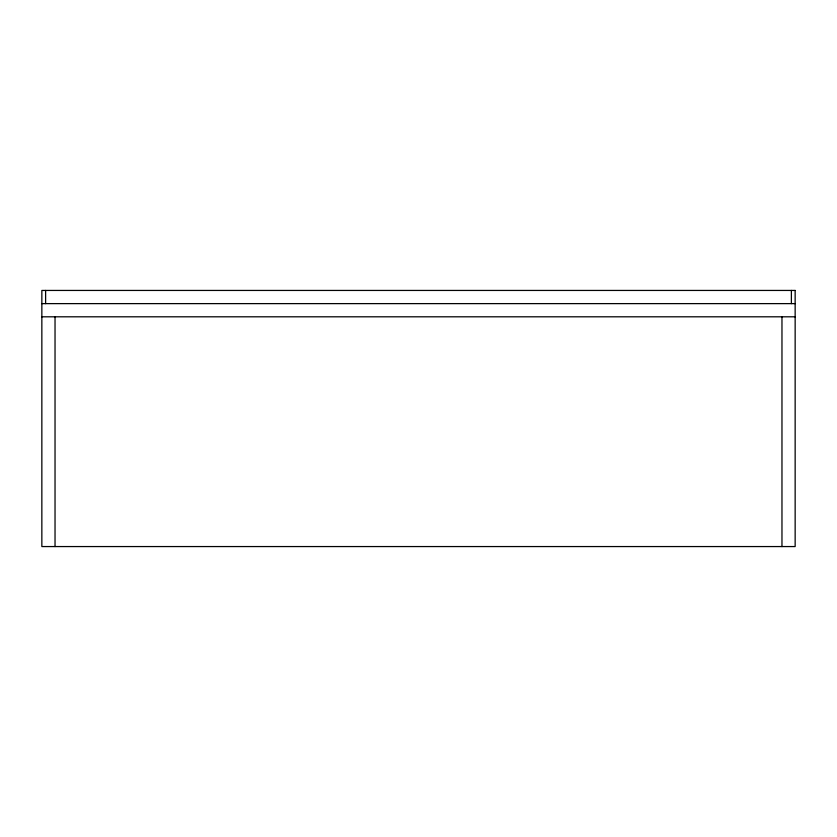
<?xml version="1.0" encoding="UTF-8"?>
<svg xmlns="http://www.w3.org/2000/svg" width="837" height="837" viewBox="0 0 837 837"><rect width="100%" height="100%" fill="white"/><g stroke="black" fill="none" stroke-linecap="round" stroke-linejoin="round"><path stroke-width="1.26" d="M41.85 303.622L795.15 303.622M41.85 316.804L795.15 316.804M791.383 290.439L791.383 303.622M781.967 316.804L781.967 546.561M55.033 316.804L55.033 546.561M45.616 290.439L45.616 303.622M795.15 290.439L41.85 290.439L41.85 546.561L795.15 546.561L795.15 290.439"/></g></svg>
